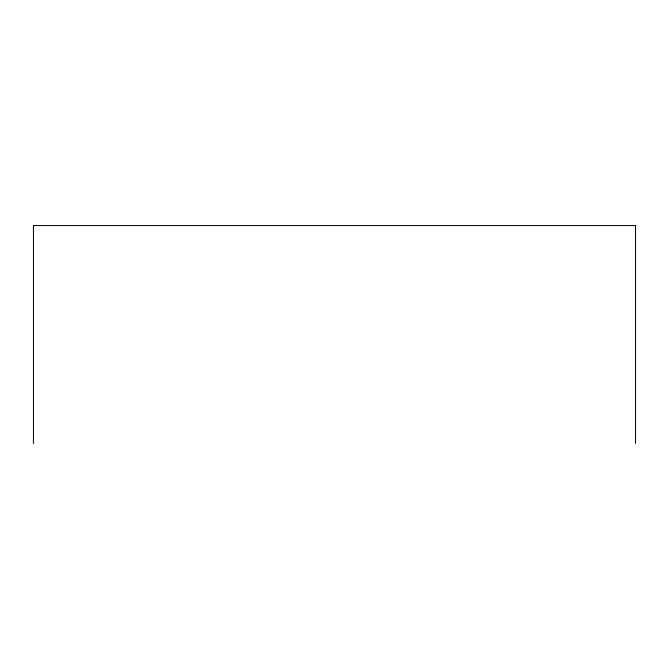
<?xml version="1.0" encoding="UTF-8"?>
<svg xmlns="http://www.w3.org/2000/svg" width="669" height="669" viewBox="0 0 669 669"><rect width="100%" height="100%" fill="white"/><g stroke="black" fill="none" stroke-linecap="round" stroke-linejoin="round"><path stroke-width="1" d="M635.55 443.447L635.55 225.553L33.45 225.553L33.45 443.447"/></g></svg>
